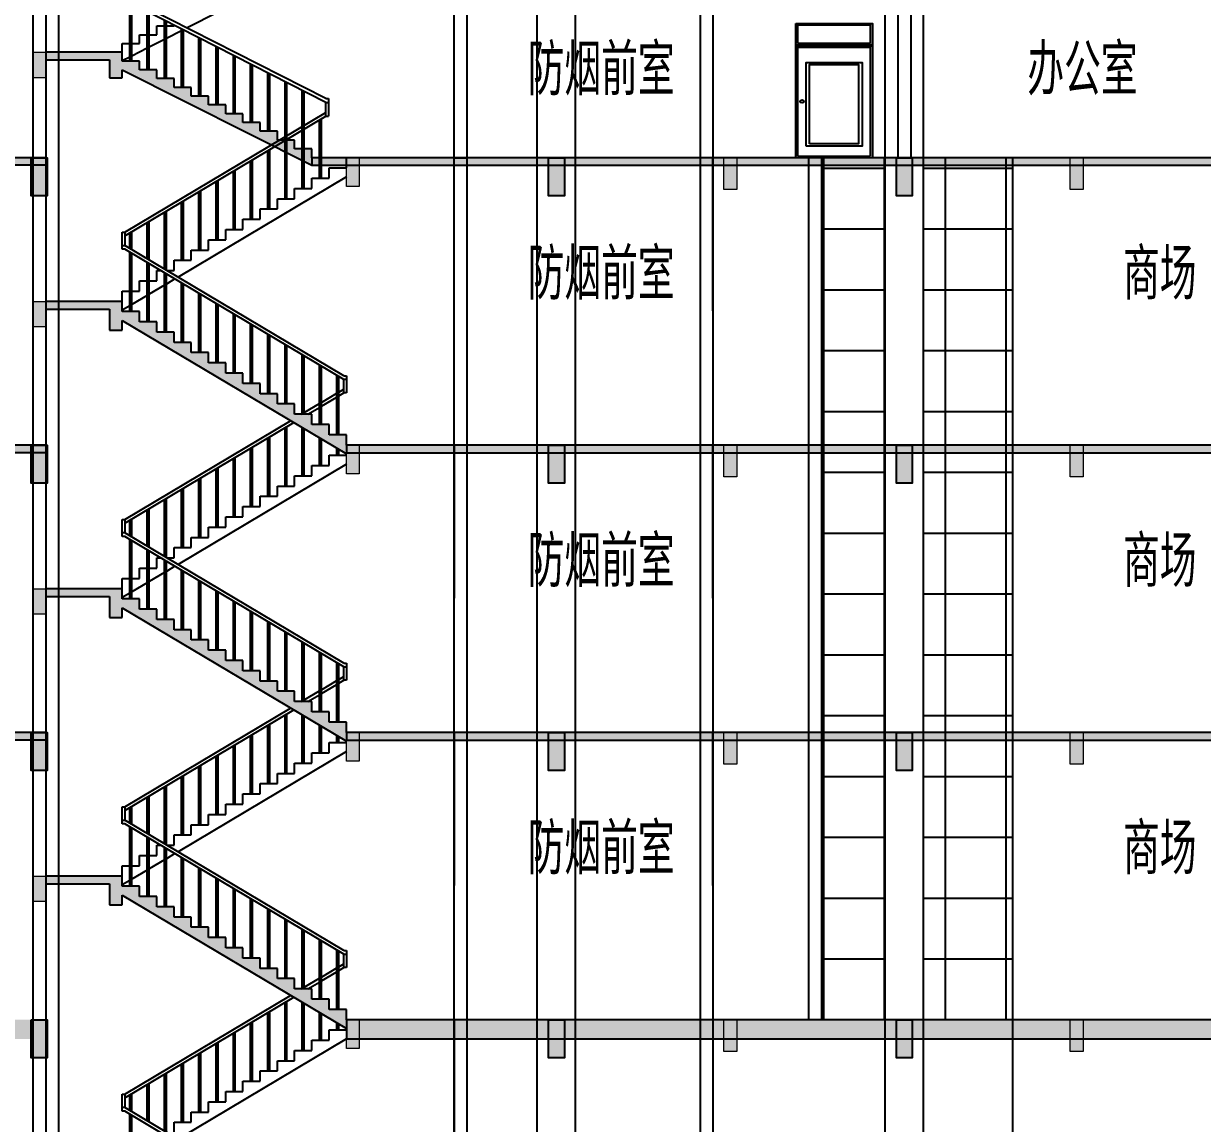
# Model space of a CAD drawing. Extents: x -1 to 1050000, y -900000 to 0.
# Drawn here: x 547373 to 565838, y -147025 to -129801 of the extents above; entities that cross this region are included whole.
import ezdxf

# ---------------------------------------------------------------- set-up
doc = ezdxf.new("R2010")
doc.units = 0
doc.header["$LTSCALE"] = 1000
doc.header["$MEASUREMENT"] = 0
for name, color, linetype in [('BEAM', 4, 'Continuous'), ('COLUMN', 9, 'Continuous'), ('E_CURTWALL', 71, 'Continuous'), ('E_LINE', 7, 'Continuous'), ('E_WINDOW', 4, 'Continuous'), ('FLOOR-100', 173, 'Continuous'), ('PUB_HATCH', 8, 'Continuous'), ('S_E_STAIR', 4, 'Continuous'), ('S_STAIR', 9, 'Continuous'), ('S_WALL', 9, 'Continuous'), ('Text', 7, 'Continuous')]:
    doc.layers.add(name, color=color, linetype=linetype)
doc.layers.add('S_Beam', color=4, linetype='Continuous', lineweight=9)
doc.layers.add('TL-floor', color=35, linetype='Continuous', lineweight=18)
doc.styles.get("Standard").update_dxf_attribs({"font": 'gbenor.shx', "bigfont": 'gbcbig.shx'})

# ---------------------------------------------------------------- blocks, each defined once
blk = doc.blocks.new('$EWDLib$00000614')
at = {"ltscale": 100}
for p, q in [((25, 2375), (875, 2375)), ((25, 2050), (25, 2375)), ((875, 2375), (875, 2050)), ((0, 2025), (900, 2025)), ((0, 2000), (900, 2000)), ((25, 2050), (875, 2050)), ((25, 25), (25, 1975)), ((25, 1975), (875, 1975)), ((875, 1975), (875, 25)), ((25, 25), (875, 25))]:
    blk.add_line(p, q, dxfattribs=at)
blk.add_lwpolyline([(0, 2400), (900, 2400), (900, 0), (0, 0)], close=True)
for points in [[(122, 205), (122, 1706), (778, 1706), (778, 205)], [(162, 245), (162, 1666), (738, 1666), (738, 245)]]:
    blk.add_lwpolyline(points, close=True, dxfattribs=at)
blk.add_circle((74, 1007), 25.7)

msp = doc.modelspace()

# ---------------------------------------------------------------- hatches: boundary and pattern name
at = {"layer": 'BEAM'}
h = msp.add_hatch(color=256, dxfattribs=at)
h.dxf.hatch_style = 1
h.paths.add_polyline_path([(547493.88, -131900.67), (547743.88, -131900.67), (547743.88, -132500.67), (547493.88, -132500.67)])
h = msp.add_hatch(color=256, dxfattribs=at)
h.dxf.hatch_style = 1
h.paths.add_polyline_path([(555593.88, -131900.67), (555843.88, -131900.67), (555843.88, -132500.67), (555593.88, -132500.67)])
h = msp.add_hatch(color=256, dxfattribs=at)
h.dxf.hatch_style = 1
h.paths.add_polyline_path([(561043.88, -131900.67), (561293.88, -131900.67), (561293.88, -132500.67), (561043.88, -132500.67)])
h = msp.add_hatch(color=256, dxfattribs=at)
h.dxf.hatch_style = 1
h.paths.add_polyline_path([(547493.88, -136400.67), (547743.88, -136400.67), (547743.88, -137000.67), (547493.88, -137000.67)])
h = msp.add_hatch(color=256, dxfattribs=at)
h.dxf.hatch_style = 1
h.paths.add_polyline_path([(555593.88, -136400.67), (555843.88, -136400.67), (555843.88, -137000.67), (555593.88, -137000.67)])
h = msp.add_hatch(color=256, dxfattribs=at)
h.dxf.hatch_style = 1
h.paths.add_polyline_path([(561043.88, -136400.67), (561293.88, -136400.67), (561293.88, -137000.67), (561043.88, -137000.67)])
h = msp.add_hatch(color=256, dxfattribs=at)
h.dxf.hatch_style = 1
h.paths.add_polyline_path([(547493.88, -140900.67), (547743.88, -140900.67), (547743.88, -141500.67), (547493.88, -141500.67)])
h = msp.add_hatch(color=256, dxfattribs=at)
h.dxf.hatch_style = 1
h.paths.add_polyline_path([(555593.88, -140900.67), (555843.88, -140900.67), (555843.88, -141500.67), (555593.88, -141500.67)])
h = msp.add_hatch(color=256, dxfattribs=at)
h.dxf.hatch_style = 1
h.paths.add_polyline_path([(561043.88, -140900.67), (561293.88, -140900.67), (561293.88, -141500.67), (561043.88, -141500.67)])
h = msp.add_hatch(color=256, dxfattribs=at)
h.dxf.hatch_style = 1
h.paths.add_polyline_path([(547493.88, -145400.67), (547743.88, -145400.67), (547743.88, -146000.67), (547493.88, -146000.67)])
h = msp.add_hatch(color=256, dxfattribs=at)
h.dxf.hatch_style = 1
h.paths.add_polyline_path([(555593.88, -145400.67), (555843.88, -145400.67), (555843.88, -146000.67), (555593.88, -146000.67)])
h = msp.add_hatch(color=256, dxfattribs=at)
h.dxf.hatch_style = 1
h.paths.add_polyline_path([(561043.88, -145400.67), (561293.88, -145400.67), (561293.88, -146000.67), (561043.88, -146000.67)])
at = {"layer": 'E_CURTWALL'}
h = msp.add_hatch(dxfattribs=at)
h.set_pattern_fill('NET', color=256, scale=300)
h.set_pattern_definition([(0, (526568.9, -145400.7), (0, 952.5), []), (90, (526568.9, -145400.7), (-952.5, 6e-14), [])])
h.paths.add_polyline_path([(562868.88, -131900.67), (561468.88, -131900.67), (561468.88, -145400.67), (562868.88, -145400.67)])
h.paths.add_polyline_path([(560868.88, -131900.67), (559868.88, -131900.67), (559868.88, -145400.67), (560868.88, -145400.67)])
at = {"layer": 'FLOOR-100'}
h = msp.add_hatch(color=256, dxfattribs=at)
h.dxf.hatch_style = 1
h.paths.add_polyline_path([(547718.88, -131900.67), (536768.88, -131900.67), (536768.88, -132020.67), (547718.88, -132020.67)])
h = msp.add_hatch(color=256, dxfattribs=at)
h.dxf.hatch_style = 1
h.paths.add_polyline_path([(566908.88, -132020.67), (566908.88, -131900.67), (551888.88, -131900.67), (551888.88, -132020.67)])
h = msp.add_hatch(color=256, dxfattribs=at)
h.dxf.hatch_style = 1
h.paths.add_polyline_path([(547718.88, -136400.67), (536768.88, -136400.67), (536768.88, -136520.67), (547718.88, -136520.67)])
h = msp.add_hatch(color=256, dxfattribs=at)
h.dxf.hatch_style = 1
h.paths.add_polyline_path([(578268.88, -136520.67), (578268.88, -136400.67), (552428.88, -136400.67), (552428.88, -136520.67)])
h = msp.add_hatch(color=256, dxfattribs=at)
h.dxf.hatch_style = 1
h.paths.add_polyline_path([(547718.88, -140900.67), (536768.88, -140900.67), (536768.88, -141020.67), (547718.88, -141020.67)])
h = msp.add_hatch(color=256, dxfattribs=at)
h.dxf.hatch_style = 1
h.paths.add_polyline_path([(578268.88, -141020.67), (578268.88, -140900.67), (552428.88, -140900.67), (552428.88, -141020.67)])
h = msp.add_hatch(color=256, dxfattribs=at)
h.dxf.hatch_style = 1
h.paths.add_polyline_path([(547718.88, -145400.67), (536768.88, -145400.67), (536768.88, -145700.67), (547718.88, -145700.67)])
h = msp.add_hatch(color=256, dxfattribs=at)
h.dxf.hatch_style = 1
h.paths.add_polyline_path([(552428.88, -145400.67), (552428.88, -145700.67), (578268.88, -145700.67), (578268.88, -145400.67)])
at = {"layer": 'PUB_HATCH'}
for points in [[(548918.88, -130250.67), (547718.88, -130250.67), (547718.88, -130370.67), (548718.88, -130370.67), (548718.88, -130650.67), (548918.88, -130650.67)], [(551888.88, -131900.67), (551888.88, -131763.17), (551618.88, -131763.17), (551618.88, -131625.67), (551348.88, -131625.67), (551348.88, -131488.17), (551078.88, -131488.17), (551078.88, -131350.67), (550808.88, -131350.67), (550808.88, -131213.17), (550538.88, -131213.17), (550538.88, -131075.67), (550268.88, -131075.67), (550268.88, -130938.17), (549998.88, -130938.17), (549998.88, -130800.67), (549728.88, -130800.67), (549728.88, -130663.17), (549458.88, -130663.17), (549458.88, -130525.67), (549188.88, -130525.67), (549188.88, -130388.17), (548918.88, -130388.17), (548918.88, -130370.67), (548918.88, -130522.84), (551888.88, -132020.67)], [(548918.88, -134150.73), (547718.88, -134150.73), (547718.88, -134270.73), (548718.88, -134270.73), (548718.88, -134600.73), (548918.88, -134600.73)], [(552428.88, -136400.73), (552428.88, -136240.02), (552158.88, -136240.02), (552158.88, -136079.3), (551888.88, -136079.3), (551888.88, -135918.59), (551618.88, -135918.59), (551618.88, -135757.88), (551348.88, -135757.88), (551348.88, -135597.16), (551078.88, -135597.16), (551078.88, -135436.45), (550808.88, -135436.45), (550808.88, -135275.73), (550538.88, -135275.73), (550538.88, -135115.02), (550268.88, -135115.02), (550268.88, -134954.3), (549998.88, -134954.3), (549998.88, -134793.59), (549728.88, -134793.59), (549728.88, -134632.88), (549458.88, -134632.88), (549458.88, -134472.16), (549188.88, -134472.16), (549188.88, -134311.45), (548918.88, -134311.45), (548918.88, -134270.73), (548918.88, -134451.1), (552428.88, -136540.38)], [(548918.88, -138650.73), (547718.88, -138650.73), (547718.88, -138770.73), (548718.88, -138770.73), (548718.88, -139100.73), (548918.88, -139100.73)], [(552428.88, -140900.73), (552428.88, -140740.02), (552158.88, -140740.02), (552158.88, -140579.3), (551888.88, -140579.3), (551888.88, -140418.59), (551618.88, -140418.59), (551618.88, -140257.88), (551348.88, -140257.88), (551348.88, -140097.16), (551078.88, -140097.16), (551078.88, -139936.45), (550808.88, -139936.45), (550808.88, -139775.73), (550538.88, -139775.73), (550538.88, -139615.02), (550268.88, -139615.02), (550268.88, -139454.3), (549998.88, -139454.3), (549998.88, -139293.59), (549728.88, -139293.59), (549728.88, -139132.88), (549458.88, -139132.88), (549458.88, -138972.16), (549188.88, -138972.16), (549188.88, -138811.45), (548918.88, -138811.45), (548918.88, -138770.73), (548918.88, -138951.1), (552428.88, -141040.38)], [(548918.88, -143150.73), (547718.88, -143150.73), (547718.88, -143270.73), (548718.88, -143270.73), (548718.88, -143600.73), (548918.88, -143600.73)], [(552428.88, -145400.73), (552428.88, -145240.02), (552158.88, -145240.02), (552158.88, -145079.3), (551888.88, -145079.3), (551888.88, -144918.59), (551618.88, -144918.59), (551618.88, -144757.88), (551348.88, -144757.88), (551348.88, -144597.16), (551078.88, -144597.16), (551078.88, -144436.45), (550808.88, -144436.45), (550808.88, -144275.73), (550538.88, -144275.73), (550538.88, -144115.02), (550268.88, -144115.02), (550268.88, -143954.3), (549998.88, -143954.3), (549998.88, -143793.59), (549728.88, -143793.59), (549728.88, -143632.88), (549458.88, -143632.88), (549458.88, -143472.16), (549188.88, -143472.16), (549188.88, -143311.45), (548918.88, -143311.45), (548918.88, -143270.73), (548918.88, -143451.1), (552428.88, -145540.38)]]:
    msp.add_hatch(color=256, dxfattribs=at).paths.add_polyline_path(points)
at = {"layer": 'S_Beam'}
h = msp.add_hatch(color=256, dxfattribs=at)
h.dxf.hatch_style = 1
h.paths.add_polyline_path([(558343.88, -131900.67), (558543.88, -131900.67), (558543.88, -132400.67), (558343.88, -132400.67)])
h = msp.add_hatch(color=256, dxfattribs=at)
h.dxf.hatch_style = 1
h.paths.add_polyline_path([(563768.88, -131900.67), (563968.88, -131900.67), (563968.88, -132400.67), (563768.88, -132400.67)])
h = msp.add_hatch(color=256, dxfattribs=at)
h.dxf.hatch_style = 1
h.paths.add_polyline_path([(558343.88, -136400.67), (558543.88, -136400.67), (558543.88, -136900.67), (558343.88, -136900.67)])
h = msp.add_hatch(color=256, dxfattribs=at)
h.dxf.hatch_style = 1
h.paths.add_polyline_path([(563768.88, -136400.67), (563968.88, -136400.67), (563968.88, -136900.67), (563768.88, -136900.67)])
h = msp.add_hatch(color=256, dxfattribs=at)
h.dxf.hatch_style = 1
h.paths.add_polyline_path([(558343.88, -140900.67), (558543.88, -140900.67), (558543.88, -141400.67), (558343.88, -141400.67)])
h = msp.add_hatch(color=256, dxfattribs=at)
h.dxf.hatch_style = 1
h.paths.add_polyline_path([(563768.88, -140900.67), (563968.88, -140900.67), (563968.88, -141400.67), (563768.88, -141400.67)])
h = msp.add_hatch(color=256, dxfattribs=at)
h.dxf.hatch_style = 1
h.paths.add_polyline_path([(558343.88, -145400.67), (558543.88, -145400.67), (558543.88, -145900.67), (558343.88, -145900.67)])
h = msp.add_hatch(color=256, dxfattribs=at)
h.dxf.hatch_style = 1
h.paths.add_polyline_path([(563768.88, -145400.67), (563968.88, -145400.67), (563968.88, -145900.67), (563768.88, -145900.67)])
at = {"layer": 'TL-floor'}
h = msp.add_hatch(color=256, dxfattribs=at)
h.dxf.hatch_style = 1
h.paths.add_polyline_path([(547718.88, -130250.73), (547518.88, -130250.73), (547518.88, -130650.73), (547718.88, -130650.73)])
h = msp.add_hatch(color=256, dxfattribs=at)
h.dxf.hatch_style = 1
h.paths.add_polyline_path([(552628.88, -131900.73), (552428.88, -131900.73), (552428.88, -132350.73), (552628.88, -132350.73)])
h = msp.add_hatch(color=256, dxfattribs=at)
h.dxf.hatch_style = 1
h.paths.add_polyline_path([(547518.88, -134550.73), (547718.88, -134550.73), (547718.88, -134150.73), (547518.88, -134150.73)])
h = msp.add_hatch(color=256, dxfattribs=at)
h.dxf.hatch_style = 1
h.paths.add_polyline_path([(552628.88, -136400.73), (552428.88, -136400.73), (552428.88, -136850.73), (552628.88, -136850.73)])
h = msp.add_hatch(color=256, dxfattribs=at)
h.dxf.hatch_style = 1
h.paths.add_polyline_path([(547518.88, -139050.73), (547718.88, -139050.73), (547718.88, -138650.73), (547518.88, -138650.73)])
h = msp.add_hatch(color=256, dxfattribs=at)
h.dxf.hatch_style = 1
h.paths.add_polyline_path([(552628.88, -140900.73), (552428.88, -140900.73), (552428.88, -141350.73), (552628.88, -141350.73)])
h = msp.add_hatch(color=256, dxfattribs=at)
h.dxf.hatch_style = 1
h.paths.add_polyline_path([(547518.88, -143550.73), (547718.88, -143550.73), (547718.88, -143150.73), (547518.88, -143150.73)])
h = msp.add_hatch(color=256, dxfattribs=at)
h.dxf.hatch_style = 1
h.paths.add_polyline_path([(552628.88, -145400.73), (552428.88, -145400.73), (552428.88, -145850.73), (552628.88, -145850.73)])

# ---------------------------------------------------------------- linework, layer by layer
at = {"layer": 'BEAM'}
for points in [[(547493.88, -131900.67), (547743.88, -131900.67), (547743.88, -132500.67), (547493.88, -132500.67)], [(555593.88, -131900.67), (555843.88, -131900.67), (555843.88, -132500.67), (555593.88, -132500.67)], [(561043.88, -131900.67), (561293.88, -131900.67), (561293.88, -132500.67), (561043.88, -132500.67)], [(547493.88, -136400.67), (547743.88, -136400.67), (547743.88, -137000.67), (547493.88, -137000.67)], [(555593.88, -136400.67), (555843.88, -136400.67), (555843.88, -137000.67), (555593.88, -137000.67)], [(561043.88, -136400.67), (561293.88, -136400.67), (561293.88, -137000.67), (561043.88, -137000.67)], [(547493.88, -140900.67), (547743.88, -140900.67), (547743.88, -141500.67), (547493.88, -141500.67)], [(555593.88, -140900.67), (555843.88, -140900.67), (555843.88, -141500.67), (555593.88, -141500.67)], [(561043.88, -140900.67), (561293.88, -140900.67), (561293.88, -141500.67), (561043.88, -141500.67)], [(547493.88, -145400.67), (547743.88, -145400.67), (547743.88, -146000.67), (547493.88, -146000.67)], [(555593.88, -145400.67), (555843.88, -145400.67), (555843.88, -146000.67), (555593.88, -146000.67)], [(561043.88, -145400.67), (561293.88, -145400.67), (561293.88, -146000.67), (561043.88, -146000.67)]]:
    msp.add_lwpolyline(points, close=True, dxfattribs=at)
at = {"layer": 'COLUMN'}
for p, q in [((547918.88, -75920.67), (547918.88, -149900.67)), ((555418.88, -149900.67), (555418.88, -79100.67)), ((556018.88, -149900.67), (556018.88, -79100.67)), ((560868.88, -149900.67), (560868.88, -82400.67)), ((561468.88, -149900.67), (561468.88, -82400.67))]:
    msp.add_line(p, q, dxfattribs=at)
at = {"layer": 'E_LINE'}
for p, q in [((554318.88, -149900.67), (554318.88, -131900.67)), ((557968.88, -131900.67), (557968.88, -134300.67)), ((558168.88, -134300.67), (558168.88, -131900.67)), ((559668.88, -131900.67), (559668.88, -145400.67)), ((559868.88, -131900.67), (559868.88, -145400.67)), ((554118.88, -136400.67), (554118.88, -138800.67)), ((557968.88, -136400.67), (557968.88, -138800.67)), ((558168.88, -138800.67), (558168.88, -136400.67)), ((554118.88, -140900.67), (554118.88, -143300.67)), ((557968.88, -140900.67), (557968.88, -143300.67)), ((558168.88, -143300.67), (558168.88, -140900.67)), ((554118.88, -145400.67), (554118.88, -147800.67)), ((557968.88, -145400.67), (557968.88, -147800.67)), ((558168.88, -145400.67), (558168.88, -147800.67))]:
    msp.add_line(p, q, dxfattribs=at)
at = {"layer": 'FLOOR-100'}
for p, q in [((552109.02, -131035.28), (552149.02, -131035.28)), ((547718.88, -131900.67), (536768.88, -131900.67)), ((547718.88, -132020.67), (536768.88, -132020.67)), ((547718.88, -131900.67), (547718.88, -132020.67)), ((547718.88, -136400.67), (536768.88, -136400.67)), ((547718.88, -136520.67), (536768.88, -136520.67)), ((547718.88, -140900.67), (536768.88, -140900.67)), ((547718.88, -141020.67), (536768.88, -141020.67))]:
    msp.add_line(p, q, dxfattribs=at)
for points in [[(566908.88, -131900.67), (551888.88, -131900.67), (551888.88, -132020.67), (566908.88, -132020.67)], [(578268.88, -136400.67), (552428.88, -136400.67), (552428.88, -136520.67), (578268.88, -136520.67)], [(578268.88, -140900.67), (552428.88, -140900.67), (552428.88, -141020.67), (578268.88, -141020.67)], [(578268.88, -145400.67), (552428.88, -145400.67), (552428.88, -145700.67), (578268.88, -145700.67)]]:
    msp.add_lwpolyline(points, close=True, dxfattribs=at)
at = {"layer": 'S_Beam'}
for points in [[(558343.88, -131900.67), (558543.88, -131900.67), (558543.88, -132400.67), (558343.88, -132400.67)], [(563768.88, -131900.67), (563968.88, -131900.67), (563968.88, -132400.67), (563768.88, -132400.67)], [(558343.88, -136400.67), (558543.88, -136400.67), (558543.88, -136900.67), (558343.88, -136900.67)], [(563768.88, -136400.67), (563968.88, -136400.67), (563968.88, -136900.67), (563768.88, -136900.67)], [(558343.88, -140900.67), (558543.88, -140900.67), (558543.88, -141400.67), (558343.88, -141400.67)], [(563768.88, -140900.67), (563968.88, -140900.67), (563968.88, -141400.67), (563768.88, -141400.67)], [(558343.88, -145400.67), (558543.88, -145400.67), (558543.88, -145900.67), (558343.88, -145900.67)], [(563768.88, -145400.67), (563968.88, -145400.67), (563968.88, -145900.67), (563768.88, -145900.67)]]:
    msp.add_lwpolyline(points, close=True, dxfattribs=at)
at = {"layer": 'S_E_STAIR'}
for p, q in [((551888.88, -128872.84), (549934.73, -129868.01)), ((552109.02, -130975.28), (548958.88, -129371.04)), ((552109.02, -131035.28), (548958.88, -129431.04)), ((549038.88, -130388.17), (549038.88, -129471.78)), ((549068.88, -130388.17), (549068.88, -129487.06)), ((549308.88, -130525.67), (549308.88, -129609.28)), ((549338.88, -130525.67), (549338.88, -129624.56)), ((549578.88, -130663.17), (549578.88, -129746.78)), ((549608.88, -130663.17), (549608.88, -129762.06)), ((549188.88, -130113.17), (549188.88, -129975.67)), ((549188.88, -129975.67), (549308.88, -129975.67)), ((549338.88, -129975.67), (549458.88, -129975.67)), ((549458.88, -129975.67), (549458.88, -129838.17)), ((549458.88, -129838.17), (549578.88, -129838.17)), ((549608.88, -129838.17), (549728.88, -129838.17)), ((549848.88, -129911.73), (549608.88, -130033.95)), ((549728.88, -129838.17), (549728.88, -129823.17)), ((549848.88, -130800.67), (549848.88, -129884.28)), ((549878.88, -130800.67), (549878.88, -129899.56)), ((548918.88, -130250.67), (548918.88, -130113.17)), ((548918.88, -130113.17), (549038.88, -130113.17)), ((549068.88, -130113.17), (549188.88, -130113.17)), ((549578.88, -130049.23), (549338.88, -130171.45)), ((550118.88, -130938.17), (550118.88, -130021.78)), ((550148.88, -130938.17), (550148.88, -130037.06)), ((550388.88, -131075.67), (550388.88, -130159.28)), ((550418.88, -131075.67), (550418.88, -130174.56)), ((549038.88, -130324.23), (548918.88, -130385.34)), ((549308.88, -130186.73), (549068.88, -130308.95)), ((550658.88, -131213.17), (550658.88, -130296.78)), ((550688.88, -131213.17), (550688.88, -130312.06)), ((550928.88, -131350.67), (550928.88, -130434.28)), ((550958.88, -131350.67), (550958.88, -130449.56)), ((551198.88, -131488.17), (551198.88, -130571.78)), ((551228.88, -131488.17), (551228.88, -130587.06)), ((551468.88, -131625.67), (551468.88, -130709.28)), ((551498.88, -132543.59), (551498.88, -130724.56)), ((551738.88, -132382.88), (551738.88, -130846.78)), ((551768.88, -132382.88), (551768.88, -130862.06)), ((552109.02, -130975.28), (552149.02, -130975.28)), ((552109.02, -131251.12), (552109.02, -131035.28)), ((552109.02, -131035.28), (552149.02, -131035.28)), ((552149.02, -130975.28), (552149.02, -131251.12)), ((548958.88, -133066.21), (552109.02, -131191.12)), ((548958.88, -133126.21), (552109.02, -131251.12)), ((552109.02, -131251.12), (552149.02, -131251.12)), ((552008.88, -132222.16), (552008.88, -131310.73)), ((552038.88, -132222.16), (552038.88, -131292.88)), ((551468.88, -132543.59), (551468.88, -131632.16)), ((551198.88, -132704.3), (551198.88, -131792.88)), ((551228.88, -132704.3), (551228.88, -131775.02)), ((550928.88, -132865.02), (550928.88, -131953.59)), ((550958.88, -132865.02), (550958.88, -131935.73)), ((552428.88, -132061.45), (552428.88, -131900.73)), ((552428.88, -132201.1), (549792.18, -133770.56)), ((550658.88, -133025.73), (550658.88, -132114.3)), ((550688.88, -133025.73), (550688.88, -132096.45)), ((552158.88, -132222.16), (552158.88, -132061.45)), ((552158.88, -132061.45), (552428.88, -132061.45)), ((550388.88, -133186.45), (550388.88, -132275.02)), ((550418.88, -133186.45), (550418.88, -132257.16)), ((551618.88, -132543.59), (551618.88, -132382.88)), ((551618.88, -132382.88), (551888.88, -132382.88)), ((551888.88, -132382.88), (551888.88, -132222.16)), ((551888.88, -132222.16), (552158.88, -132222.16)), ((549878.88, -133507.88), (549878.88, -132578.59)), ((550118.88, -133347.16), (550118.88, -132435.73)), ((550148.88, -133347.16), (550148.88, -132417.88)), ((551348.88, -132704.3), (551348.88, -132543.59)), ((551348.88, -132543.59), (551618.88, -132543.59)), ((549578.88, -133643.59), (549578.88, -132757.16)), ((549608.88, -133661.45), (549608.88, -132739.3)), ((549848.88, -133507.88), (549848.88, -132596.45)), ((551078.88, -132865.02), (551078.88, -132704.3)), ((551078.88, -132704.3), (551348.88, -132704.3)), ((549308.88, -133482.88), (549308.88, -132917.88)), ((549338.88, -133500.73), (549338.88, -132900.02)), ((550808.88, -133025.73), (550808.88, -132865.02)), ((550808.88, -132865.02), (551078.88, -132865.02)), ((548918.88, -133334.54), (548918.88, -133066.21)), ((548918.88, -133066.21), (548958.88, -133066.21)), ((548958.88, -133066.21), (548958.88, -133274.54)), ((549038.88, -133322.16), (549038.88, -133078.59)), ((549068.88, -133340.02), (549068.88, -133060.73)), ((550538.88, -133186.45), (550538.88, -133025.73)), ((550538.88, -133025.73), (550808.88, -133025.73)), ((548918.88, -133274.54), (548958.88, -133274.54)), ((552388.88, -135316.21), (548958.88, -133274.54)), ((550268.88, -133347.16), (550268.88, -133186.45)), ((550268.88, -133186.45), (550538.88, -133186.45)), ((548958.88, -133334.54), (548918.88, -133334.54)), ((552388.88, -135376.21), (548958.88, -133334.54)), ((549038.88, -134311.45), (549038.88, -133382.16)), ((549068.88, -134311.45), (549068.88, -133400.02)), ((549998.88, -133507.88), (549998.88, -133347.16)), ((549998.88, -133347.16), (550268.88, -133347.16)), ((549308.88, -134472.16), (549308.88, -133542.88)), ((549338.88, -134472.16), (549338.88, -133560.73)), ((549458.88, -133829.3), (549458.88, -133668.59)), ((549458.88, -133668.59), (549520.08, -133668.59)), ((549620.88, -133668.59), (549728.88, -133668.59)), ((549728.88, -133668.59), (549728.88, -133507.88)), ((549728.88, -133507.88), (549998.88, -133507.88)), ((549188.88, -133990.02), (549188.88, -133829.3)), ((549188.88, -133829.3), (549308.88, -133829.3)), ((549338.88, -133829.3), (549458.88, -133829.3)), ((549578.88, -134632.88), (549578.88, -133703.59)), ((549608.88, -134632.88), (549608.88, -133721.45)), ((549741.78, -133800.56), (549608.88, -133879.67)), ((549848.88, -134793.59), (549848.88, -133864.3)), ((548918.88, -134150.73), (548918.88, -133990.02)), ((548918.88, -133990.02), (549038.88, -133990.02)), ((549068.88, -133990.02), (549188.88, -133990.02)), ((549578.88, -133897.53), (549338.88, -134040.38)), ((549878.88, -134793.59), (549878.88, -133882.16)), ((550118.88, -134954.3), (550118.88, -134025.02)), ((550148.88, -134954.3), (550148.88, -134042.88)), ((549038.88, -134218.95), (548918.88, -134290.38)), ((549308.88, -134058.24), (549068.88, -134201.1)), ((550388.88, -135115.02), (550388.88, -134185.73)), ((550418.88, -135115.02), (550418.88, -134203.59)), ((550658.88, -135275.73), (550658.88, -134346.45)), ((550688.88, -135275.73), (550688.88, -134364.3)), ((550928.88, -135436.45), (550928.88, -134507.16)), ((550958.88, -135436.45), (550958.88, -134525.02)), ((551198.88, -135597.16), (551198.88, -134667.88)), ((551228.88, -135597.16), (551228.88, -134685.73)), ((551468.88, -135757.88), (551468.88, -134828.59)), ((551498.88, -135757.88), (551498.88, -134846.45)), ((551738.88, -135918.59), (551738.88, -134989.3)), ((551768.88, -135918.59), (551768.88, -135007.16)), ((552008.88, -136079.3), (552008.88, -135150.02)), ((552038.88, -136079.3), (552038.88, -135167.88)), ((552278.88, -136240.02), (552278.88, -135310.73)), ((552308.88, -136240.02), (552308.88, -135328.59)), ((552388.88, -135316.21), (552428.88, -135316.21)), ((552428.88, -135316.21), (552428.88, -135584.54)), ((552308.88, -135572.16), (552388.88, -135524.54)), ((552428.88, -135376.21), (552388.88, -135376.21)), ((552388.88, -135584.54), (552388.88, -135376.21)), ((552038.88, -135732.88), (552278.88, -135590.02)), ((552038.88, -135792.88), (552278.88, -135650.02)), ((552308.88, -135632.16), (552388.88, -135584.54)), ((552428.88, -135584.54), (552388.88, -135584.54)), ((551768.88, -135893.59), (552008.88, -135750.73)), ((551827.68, -135918.59), (552008.88, -135810.73)), ((548958.88, -137566.21), (551555.57, -136020.56)), ((548958.88, -137626.21), (551605.97, -136050.56)), ((551726.88, -135918.59), (551738.88, -135911.45)), ((551468.88, -137043.59), (551468.88, -136132.16)), ((551498.88, -137043.59), (551498.88, -136114.3)), ((551738.88, -136882.88), (551738.88, -136129.67)), ((551768.88, -136882.88), (551768.88, -136147.53)), ((550928.88, -137365.02), (550928.88, -136453.59)), ((550958.88, -137365.02), (550958.88, -136435.73)), ((551198.88, -137204.3), (551198.88, -136292.88)), ((551228.88, -137204.3), (551228.88, -136275.02)), ((552008.88, -136722.16), (552008.88, -136290.38)), ((552038.88, -136722.16), (552038.88, -136308.24)), ((552278.88, -136561.45), (552278.88, -136451.1)), ((550658.88, -137525.73), (550658.88, -136614.3)), ((550688.88, -137525.73), (550688.88, -136596.45)), ((552158.88, -136722.16), (552158.88, -136561.45)), ((552158.88, -136561.45), (552428.88, -136561.45)), ((552308.88, -136561.45), (552308.88, -136468.95)), ((552428.88, -136701.1), (549792.18, -138270.56)), ((550388.88, -137686.45), (550388.88, -136775.02)), ((550418.88, -137686.45), (550418.88, -136757.16)), ((551888.88, -136882.88), (551888.88, -136722.16)), ((551888.88, -136722.16), (552158.88, -136722.16)), ((550118.88, -137847.16), (550118.88, -136935.73)), ((550148.88, -137847.16), (550148.88, -136917.88)), ((551618.88, -137043.59), (551618.88, -136882.88)), ((551618.88, -136882.88), (551888.88, -136882.88)), ((549848.88, -138007.88), (549848.88, -137096.45)), ((549878.88, -138007.88), (549878.88, -137078.59)), ((551348.88, -137204.3), (551348.88, -137043.59)), ((551348.88, -137043.59), (551618.88, -137043.59)), ((549578.88, -138143.59), (549578.88, -137257.16)), ((549608.88, -138161.45), (549608.88, -137239.3)), ((550808.88, -137525.73), (550808.88, -137365.02)), ((550808.88, -137365.02), (551078.88, -137365.02)), ((551078.88, -137365.02), (551078.88, -137204.3)), ((551078.88, -137204.3), (551348.88, -137204.3)), ((548918.88, -137834.54), (548918.88, -137566.21)), ((548918.88, -137566.21), (548958.88, -137566.21)), ((548958.88, -137566.21), (548958.88, -137774.54)), ((549068.88, -137840.02), (549068.88, -137560.73)), ((549308.88, -137982.88), (549308.88, -137417.88)), ((549338.88, -138000.73), (549338.88, -137400.02)), ((550538.88, -137686.45), (550538.88, -137525.73)), ((550538.88, -137525.73), (550808.88, -137525.73)), ((549038.88, -137822.16), (549038.88, -137578.59)), ((550268.88, -137847.16), (550268.88, -137686.45)), ((550268.88, -137686.45), (550538.88, -137686.45)), ((548958.88, -137774.54), (548918.88, -137774.54)), ((548958.88, -137834.54), (548918.88, -137834.54)), ((552388.88, -139816.21), (548958.88, -137774.54)), ((552388.88, -139876.21), (548958.88, -137834.54)), ((549038.88, -138811.45), (549038.88, -137882.16)), ((549068.88, -138811.45), (549068.88, -137900.02)), ((549998.88, -138007.88), (549998.88, -137847.16)), ((549998.88, -137847.16), (550268.88, -137847.16)), ((549308.88, -138972.16), (549308.88, -138042.88)), ((549338.88, -138972.16), (549338.88, -138060.73)), ((549728.88, -138168.59), (549728.88, -138007.88)), ((549728.88, -138007.88), (549998.88, -138007.88)), ((549458.88, -138329.3), (549458.88, -138168.59)), ((549458.88, -138168.59), (549520.08, -138168.59)), ((549578.88, -139132.88), (549578.88, -138203.59)), ((549608.88, -139132.88), (549608.88, -138221.45)), ((549741.78, -138300.56), (549608.88, -138379.67)), ((549620.88, -138168.59), (549728.88, -138168.59)), ((549188.88, -138490.02), (549188.88, -138329.3)), ((549188.88, -138329.3), (549308.88, -138329.3)), ((549338.88, -138329.3), (549458.88, -138329.3)), ((549578.88, -138397.53), (549338.88, -138540.38)), ((549848.88, -139293.59), (549848.88, -138364.3)), ((549878.88, -139293.59), (549878.88, -138382.16)), ((548918.88, -138650.73), (548918.88, -138490.02)), ((548918.88, -138490.02), (549038.88, -138490.02)), ((549068.88, -138490.02), (549188.88, -138490.02)), ((549308.88, -138558.24), (549068.88, -138701.1)), ((550118.88, -139454.3), (550118.88, -138525.02)), ((550148.88, -139454.3), (550148.88, -138542.88)), ((549038.88, -138718.95), (548918.88, -138790.38)), ((550388.88, -139615.02), (550388.88, -138685.73)), ((550418.88, -139615.02), (550418.88, -138703.59)), ((550658.88, -139775.73), (550658.88, -138846.45)), ((550688.88, -139775.73), (550688.88, -138864.3)), ((550928.88, -139936.45), (550928.88, -139007.16)), ((550958.88, -139936.45), (550958.88, -139025.02)), ((551198.88, -140097.16), (551198.88, -139167.88)), ((551228.88, -140097.16), (551228.88, -139185.73)), ((551468.88, -140257.88), (551468.88, -139328.59)), ((551498.88, -140257.88), (551498.88, -139346.45)), ((551738.88, -140418.59), (551738.88, -139489.3)), ((551768.88, -140418.59), (551768.88, -139507.16)), ((552008.88, -140579.3), (552008.88, -139650.02)), ((552038.88, -140579.3), (552038.88, -139667.88)), ((552278.88, -140740.02), (552278.88, -139810.73)), ((552308.88, -140740.02), (552308.88, -139828.59)), ((552388.88, -139816.21), (552428.88, -139816.21)), ((552388.88, -139876.21), (552428.88, -139876.21)), ((552388.88, -140084.54), (552388.88, -139876.21)), ((552428.88, -139816.21), (552428.88, -140084.54)), ((552038.88, -140232.88), (552278.88, -140090.02)), ((552038.88, -140292.88), (552278.88, -140150.02)), ((552308.88, -140072.16), (552388.88, -140024.54)), ((552308.88, -140132.16), (552388.88, -140084.54)), ((552428.88, -140084.54), (552388.88, -140084.54)), ((551768.88, -140393.59), (552008.88, -140250.73)), ((551827.68, -140418.59), (552008.88, -140310.73)), ((548958.88, -142066.21), (551555.57, -140520.56)), ((551726.88, -140418.59), (551738.88, -140411.45)), ((548958.88, -142126.21), (551605.97, -140550.56)), ((551468.88, -141543.59), (551468.88, -140632.16)), ((551498.88, -141543.59), (551498.88, -140614.3)), ((551738.88, -141382.88), (551738.88, -140629.67)), ((551768.88, -141382.88), (551768.88, -140647.53)), ((551198.88, -141704.3), (551198.88, -140792.88)), ((551228.88, -141704.3), (551228.88, -140775.02)), ((552008.88, -141222.16), (552008.88, -140790.38)), ((552038.88, -141222.16), (552038.88, -140808.24)), ((550928.88, -141865.02), (550928.88, -140953.59)), ((550958.88, -141865.02), (550958.88, -140935.73)), ((552158.88, -141222.16), (552158.88, -141061.45)), ((552158.88, -141061.45), (552428.88, -141061.45)), ((552278.88, -141061.45), (552278.88, -140951.1)), ((552308.88, -141061.45), (552308.88, -140968.95)), ((552428.88, -141201.1), (549792.18, -142770.56)), ((550418.88, -142186.45), (550418.88, -141257.16)), ((550658.88, -142025.73), (550658.88, -141114.3)), ((550688.88, -142025.73), (550688.88, -141096.45)), ((551888.88, -141382.88), (551888.88, -141222.16)), ((551888.88, -141222.16), (552158.88, -141222.16)), ((550118.88, -142347.16), (550118.88, -141435.73)), ((550148.88, -142347.16), (550148.88, -141417.88)), ((550388.88, -142186.45), (550388.88, -141275.02)), ((551618.88, -141543.59), (551618.88, -141382.88)), ((551618.88, -141382.88), (551888.88, -141382.88)), ((549848.88, -142507.88), (549848.88, -141596.45)), ((549878.88, -142507.88), (549878.88, -141578.59)), ((551348.88, -141704.3), (551348.88, -141543.59)), ((551348.88, -141543.59), (551618.88, -141543.59)), ((549578.88, -142643.59), (549578.88, -141757.16)), ((549608.88, -142661.45), (549608.88, -141739.3)), ((551078.88, -141865.02), (551078.88, -141704.3)), ((551078.88, -141704.3), (551348.88, -141704.3)), ((549308.88, -142482.88), (549308.88, -141917.88)), ((549338.88, -142500.73), (549338.88, -141900.02)), ((550808.88, -142025.73), (550808.88, -141865.02)), ((550808.88, -141865.02), (551078.88, -141865.02)), ((548918.88, -142334.54), (548918.88, -142066.21)), ((548918.88, -142066.21), (548958.88, -142066.21)), ((548958.88, -142066.21), (548958.88, -142274.54)), ((549038.88, -142322.16), (549038.88, -142078.59)), ((549068.88, -142340.02), (549068.88, -142060.73)), ((550538.88, -142186.45), (550538.88, -142025.73)), ((550538.88, -142025.73), (550808.88, -142025.73)), ((548918.88, -142274.54), (548958.88, -142274.54)), ((548958.88, -142334.54), (548918.88, -142334.54)), ((552388.88, -144316.21), (548958.88, -142274.54)), ((552388.88, -144376.21), (548958.88, -142334.54)), ((549998.88, -142507.88), (549998.88, -142347.16)), ((549998.88, -142347.16), (550268.88, -142347.16)), ((550268.88, -142347.16), (550268.88, -142186.45)), ((550268.88, -142186.45), (550538.88, -142186.45)), ((549038.88, -143311.45), (549038.88, -142382.16)), ((549068.88, -143311.45), (549068.88, -142400.02)), ((549308.88, -143472.16), (549308.88, -142542.88)), ((549728.88, -142668.59), (549728.88, -142507.88)), ((549728.88, -142507.88), (549998.88, -142507.88)), ((549338.88, -143472.16), (549338.88, -142560.73)), ((549458.88, -142829.3), (549458.88, -142668.59)), ((549458.88, -142668.59), (549520.08, -142668.59)), ((549578.88, -143632.88), (549578.88, -142703.59)), ((549608.88, -143632.88), (549608.88, -142721.45)), ((549620.88, -142668.59), (549728.88, -142668.59)), ((549188.88, -142990.02), (549188.88, -142829.3)), ((549188.88, -142829.3), (549308.88, -142829.3)), ((549338.88, -142829.3), (549458.88, -142829.3)), ((549578.88, -142897.53), (549338.88, -143040.38)), ((549741.78, -142800.56), (549608.88, -142879.67)), ((549848.88, -143793.59), (549848.88, -142864.3)), ((549878.88, -143793.59), (549878.88, -142882.16)), ((548918.88, -143150.73), (548918.88, -142990.02)), ((548918.88, -142990.02), (549038.88, -142990.02)), ((549068.88, -142990.02), (549188.88, -142990.02)), ((549308.88, -143058.24), (549068.88, -143201.1)), ((550118.88, -143954.3), (550118.88, -143025.02)), ((550148.88, -143954.3), (550148.88, -143042.88)), ((549038.88, -143218.95), (548918.88, -143290.38)), ((550388.88, -144115.02), (550388.88, -143185.73)), ((550418.88, -144115.02), (550418.88, -143203.59)), ((550658.88, -144275.73), (550658.88, -143346.45)), ((550688.88, -144275.73), (550688.88, -143364.3)), ((550928.88, -144436.45), (550928.88, -143507.16)), ((550958.88, -144436.45), (550958.88, -143525.02)), ((551198.88, -144597.16), (551198.88, -143667.88)), ((551228.88, -144597.16), (551228.88, -143685.73)), ((551468.88, -144757.88), (551468.88, -143828.59)), ((551498.88, -144757.88), (551498.88, -143846.45)), ((551738.88, -144918.59), (551738.88, -143989.3)), ((551768.88, -144918.59), (551768.88, -144007.16)), ((552008.88, -145079.3), (552008.88, -144150.02)), ((552038.88, -145079.3), (552038.88, -144167.88)), ((552278.88, -145240.02), (552278.88, -144310.73)), ((552308.88, -145240.02), (552308.88, -144328.59)), ((552388.88, -144316.21), (552428.88, -144316.21)), ((552388.88, -144376.21), (552428.88, -144376.21)), ((552388.88, -144584.54), (552388.88, -144376.21)), ((552428.88, -144316.21), (552428.88, -144584.54)), ((552308.88, -144572.16), (552388.88, -144524.54)), ((551768.88, -144893.59), (552008.88, -144750.73)), ((552038.88, -144732.88), (552278.88, -144590.02)), ((552038.88, -144792.88), (552278.88, -144650.02)), ((552308.88, -144632.16), (552388.88, -144584.54)), ((552428.88, -144584.54), (552388.88, -144584.54)), ((551726.88, -144918.59), (551738.88, -144911.45)), ((551827.68, -144918.59), (552008.88, -144810.73)), ((548958.88, -146566.21), (551555.57, -145020.56)), ((548958.88, -146626.21), (551605.97, -145050.56)), ((551468.88, -146043.59), (551468.88, -145132.16)), ((551498.88, -146043.59), (551498.88, -145114.3)), ((551738.88, -145882.88), (551738.88, -145129.67)), ((551198.88, -146204.3), (551198.88, -145292.88)), ((551228.88, -146204.3), (551228.88, -145275.02)), ((551768.88, -145882.88), (551768.88, -145147.53)), ((552008.88, -145722.16), (552008.88, -145290.38)), ((552038.88, -145722.16), (552038.88, -145308.24)), ((550928.88, -146365.02), (550928.88, -145453.59)), ((550958.88, -146365.02), (550958.88, -145435.73)), ((552278.88, -145561.45), (552278.88, -145451.1)), ((552308.88, -145561.45), (552308.88, -145468.95)), ((550658.88, -146525.73), (550658.88, -145614.3)), ((550688.88, -146525.73), (550688.88, -145596.45)), ((552158.88, -145722.16), (552158.88, -145561.45)), ((552158.88, -145561.45), (552428.88, -145561.45)), ((552428.88, -145701.1), (549792.18, -147270.56)), ((550388.88, -146686.45), (550388.88, -145775.02)), ((550418.88, -146686.45), (550418.88, -145757.16)), ((551888.88, -145882.88), (551888.88, -145722.16)), ((551888.88, -145722.16), (552158.88, -145722.16)), ((550118.88, -146847.16), (550118.88, -145935.73)), ((550148.88, -146847.16), (550148.88, -145917.88)), ((551348.88, -146204.3), (551348.88, -146043.59)), ((551348.88, -146043.59), (551618.88, -146043.59)), ((551618.88, -146043.59), (551618.88, -145882.88)), ((551618.88, -145882.88), (551888.88, -145882.88)), ((549608.88, -147161.45), (549608.88, -146239.3)), ((549848.88, -147007.88), (549848.88, -146096.45)), ((549878.88, -147007.88), (549878.88, -146078.59)), ((551078.88, -146365.02), (551078.88, -146204.3)), ((551078.88, -146204.3), (551348.88, -146204.3)), ((549308.88, -146982.88), (549308.88, -146417.88)), ((549338.88, -147000.73), (549338.88, -146400.02)), ((549578.88, -147143.59), (549578.88, -146257.16)), ((550808.88, -146525.73), (550808.88, -146365.02)), ((550808.88, -146365.02), (551078.88, -146365.02)), ((548918.88, -146834.54), (548918.88, -146566.21)), ((548918.88, -146566.21), (548958.88, -146566.21)), ((548958.88, -146566.21), (548958.88, -146774.54)), ((549038.88, -146822.16), (549038.88, -146578.59)), ((549068.88, -146840.02), (549068.88, -146560.73)), ((550538.88, -146686.45), (550538.88, -146525.73)), ((550538.88, -146525.73), (550808.88, -146525.73)), ((548958.88, -146774.54), (548918.88, -146774.54)), ((552417.06, -148832.98), (548958.88, -146774.54)), ((550268.88, -146847.16), (550268.88, -146686.45)), ((550268.88, -146686.45), (550538.88, -146686.45)), ((548958.88, -146834.54), (548918.88, -146834.54)), ((552417.06, -148892.98), (548958.88, -146834.54)), ((549038.88, -147811.45), (549038.88, -146882.16)), ((549068.88, -147811.45), (549068.88, -146900.02)), ((549998.88, -147007.88), (549998.88, -146847.16)), ((549998.88, -146847.16), (550268.88, -146847.16)), ((549728.88, -147168.59), (549728.88, -147007.88)), ((549728.88, -147007.88), (549998.88, -147007.88))]:
    msp.add_line(p, q, dxfattribs=at)
at = {"layer": 'S_STAIR'}
for p, q in [((548918.88, -130250.67), (547718.88, -130250.67)), ((547718.88, -130250.67), (547718.88, -130370.67)), ((548918.88, -130388.17), (548918.88, -130250.67)), ((547718.88, -130370.67), (548718.88, -130370.67)), ((548718.88, -130370.67), (548718.88, -130650.67)), ((549188.88, -130388.17), (548918.88, -130388.17)), ((548918.88, -130522.84), (551888.88, -132020.67)), ((548918.88, -130650.67), (548918.88, -130522.84)), ((549188.88, -130525.67), (549188.88, -130388.17)), ((549458.88, -130525.67), (549188.88, -130525.67)), ((549458.88, -130663.17), (549458.88, -130525.67)), ((548718.88, -130650.67), (548918.88, -130650.67)), ((549728.88, -130663.17), (549458.88, -130663.17)), ((549728.88, -130800.67), (549728.88, -130663.17)), ((549998.88, -130800.67), (549728.88, -130800.67)), ((549998.88, -130938.17), (549998.88, -130800.67)), ((550268.88, -130938.17), (549998.88, -130938.17)), ((550268.88, -131075.67), (550268.88, -130938.17)), ((550538.88, -131075.67), (550268.88, -131075.67)), ((550538.88, -131213.17), (550538.88, -131075.67)), ((550808.88, -131213.17), (550538.88, -131213.17)), ((550808.88, -131350.67), (550808.88, -131213.17)), ((551078.88, -131350.67), (550808.88, -131350.67)), ((551078.88, -131488.17), (551078.88, -131350.67)), ((551348.88, -131488.17), (551078.88, -131488.17)), ((551348.88, -131625.67), (551348.88, -131488.17)), ((551618.88, -131625.67), (551348.88, -131625.67)), ((551618.88, -131763.17), (551618.88, -131625.67)), ((551888.88, -131763.17), (551618.88, -131763.17)), ((551888.88, -131900.67), (551888.88, -131763.17)), ((547718.88, -134150.67), (547718.88, -134270.73)), ((548918.88, -134150.73), (547718.88, -134150.73)), ((548918.88, -134311.45), (548918.88, -134150.73)), ((547718.88, -134270.73), (548718.88, -134270.73)), ((548718.88, -134270.73), (548718.88, -134600.73)), ((549188.88, -134311.45), (548918.88, -134311.45)), ((549188.88, -134472.16), (549188.88, -134311.45)), ((548718.88, -134600.73), (548918.88, -134600.73)), ((548918.88, -134451.1), (552428.88, -136540.38)), ((548918.88, -134600.73), (548918.88, -134451.1)), ((549458.88, -134472.16), (549188.88, -134472.16)), ((549458.88, -134632.88), (549458.88, -134472.16)), ((549728.88, -134632.88), (549458.88, -134632.88)), ((549728.88, -134793.59), (549728.88, -134632.88)), ((549998.88, -134793.59), (549728.88, -134793.59)), ((549998.88, -134954.3), (549998.88, -134793.59)), ((550268.88, -134954.3), (549998.88, -134954.3)), ((550268.88, -135115.02), (550268.88, -134954.3)), ((550538.88, -135115.02), (550268.88, -135115.02)), ((550538.88, -135275.73), (550538.88, -135115.02)), ((550808.88, -135275.73), (550538.88, -135275.73)), ((550808.88, -135436.45), (550808.88, -135275.73)), ((551078.88, -135436.45), (550808.88, -135436.45)), ((551078.88, -135597.16), (551078.88, -135436.45)), ((551348.88, -135597.16), (551078.88, -135597.16)), ((551348.88, -135757.88), (551348.88, -135597.16)), ((551618.88, -135757.88), (551348.88, -135757.88)), ((551618.88, -135918.59), (551618.88, -135757.88)), ((551888.88, -135918.59), (551618.88, -135918.59)), ((551888.88, -136079.3), (551888.88, -135918.59)), ((552158.88, -136079.3), (551888.88, -136079.3)), ((552158.88, -136240.02), (552158.88, -136079.3)), ((552428.88, -136240.02), (552158.88, -136240.02)), ((552428.88, -136400.73), (552428.88, -136240.02)), ((547718.88, -138650.67), (547718.88, -138770.73)), ((548918.88, -138650.73), (547718.88, -138650.73)), ((548918.88, -138811.45), (548918.88, -138650.73)), ((547718.88, -138770.73), (548718.88, -138770.73)), ((548718.88, -138770.73), (548718.88, -139100.73)), ((549188.88, -138811.45), (548918.88, -138811.45)), ((549188.88, -138972.16), (549188.88, -138811.45)), ((548918.88, -138951.1), (552428.88, -141040.38)), ((548918.88, -139100.73), (548918.88, -138951.1)), ((549458.88, -138972.16), (549188.88, -138972.16)), ((549458.88, -139132.88), (549458.88, -138972.16)), ((548718.88, -139100.73), (548918.88, -139100.73)), ((549728.88, -139132.88), (549458.88, -139132.88)), ((549728.88, -139293.59), (549728.88, -139132.88)), ((549998.88, -139293.59), (549728.88, -139293.59)), ((549998.88, -139454.3), (549998.88, -139293.59)), ((550268.88, -139454.3), (549998.88, -139454.3)), ((550268.88, -139615.02), (550268.88, -139454.3)), ((550538.88, -139615.02), (550268.88, -139615.02)), ((550538.88, -139775.73), (550538.88, -139615.02)), ((550808.88, -139775.73), (550538.88, -139775.73)), ((550808.88, -139936.45), (550808.88, -139775.73)), ((551078.88, -139936.45), (550808.88, -139936.45)), ((551078.88, -140097.16), (551078.88, -139936.45)), ((551348.88, -140097.16), (551078.88, -140097.16)), ((551348.88, -140257.88), (551348.88, -140097.16)), ((551618.88, -140257.88), (551348.88, -140257.88)), ((551618.88, -140418.59), (551618.88, -140257.88)), ((551888.88, -140418.59), (551618.88, -140418.59)), ((551888.88, -140579.3), (551888.88, -140418.59)), ((552158.88, -140579.3), (551888.88, -140579.3)), ((552158.88, -140740.02), (552158.88, -140579.3)), ((552428.88, -140740.02), (552158.88, -140740.02)), ((552428.88, -140900.73), (552428.88, -140740.02)), ((547718.88, -143150.67), (547718.88, -143270.73)), ((548918.88, -143150.73), (547718.88, -143150.73)), ((547718.88, -143270.73), (548718.88, -143270.73)), ((548718.88, -143270.73), (548718.88, -143600.73)), ((548918.88, -143311.45), (548918.88, -143150.73)), ((549188.88, -143311.45), (548918.88, -143311.45)), ((548918.88, -143451.1), (552428.88, -145540.38)), ((548918.88, -143600.73), (548918.88, -143451.1)), ((549188.88, -143472.16), (549188.88, -143311.45)), ((549458.88, -143472.16), (549188.88, -143472.16)), ((549458.88, -143632.88), (549458.88, -143472.16)), ((548718.88, -143600.73), (548918.88, -143600.73)), ((549728.88, -143632.88), (549458.88, -143632.88)), ((549728.88, -143793.59), (549728.88, -143632.88)), ((549998.88, -143793.59), (549728.88, -143793.59)), ((549998.88, -143954.3), (549998.88, -143793.59)), ((550268.88, -143954.3), (549998.88, -143954.3)), ((550268.88, -144115.02), (550268.88, -143954.3)), ((550538.88, -144115.02), (550268.88, -144115.02)), ((550538.88, -144275.73), (550538.88, -144115.02)), ((550808.88, -144275.73), (550538.88, -144275.73)), ((550808.88, -144436.45), (550808.88, -144275.73)), ((551078.88, -144436.45), (550808.88, -144436.45)), ((551078.88, -144597.16), (551078.88, -144436.45)), ((551348.88, -144597.16), (551078.88, -144597.16)), ((551348.88, -144757.88), (551348.88, -144597.16)), ((551618.88, -144757.88), (551348.88, -144757.88)), ((551618.88, -144918.59), (551618.88, -144757.88)), ((551888.88, -144918.59), (551618.88, -144918.59)), ((551888.88, -145079.3), (551888.88, -144918.59)), ((552158.88, -145079.3), (551888.88, -145079.3)), ((552158.88, -145240.02), (552158.88, -145079.3)), ((552428.88, -145240.02), (552158.88, -145240.02)), ((552428.88, -145400.73), (552428.88, -145240.02))]:
    msp.add_line(p, q, dxfattribs=at)
at = {"layer": 'S_WALL'}
for p, q in [((547518.88, -75920.67), (547518.88, -149900.67)), ((547718.88, -75920.67), (547718.88, -149900.67)), ((554118.88, -149900.67), (554118.88, -79100.67)), ((554318.88, -149900.67), (554318.88, -79100.67)), ((557968.88, -79100.67), (557968.88, -149900.67)), ((558168.88, -79100.67), (558168.88, -149900.67)), ((561068.88, -79100.67), (561068.88, -131900.67)), ((561268.88, -79100.67), (561268.88, -131900.67)), ((554118.88, -131900.67), (554318.88, -131900.67)), ((559668.88, -131900.67), (559668.88, -145400.67)), ((559868.88, -131900.67), (559868.88, -145400.67)), ((562868.88, -149900.67), (562868.88, -131900.67))]:
    msp.add_line(p, q, dxfattribs=at)
at = {"layer": 'TL-floor'}
for points in [[(547718.88, -130250.67), (547718.88, -130650.73), (547518.88, -130650.73), (547518.88, -130250.73), (547718.88, -130250.73)], [(552628.88, -131900.67), (552628.88, -132350.73), (552428.88, -132350.73), (552428.88, -131900.73), (552628.88, -131900.73)], [(547718.88, -134150.67), (547718.88, -134550.73), (547518.88, -134550.73), (547518.88, -134150.73), (547718.88, -134150.73)], [(552628.88, -136400.67), (552628.88, -136850.73), (552428.88, -136850.73), (552428.88, -136400.73), (552628.88, -136400.73)], [(547718.88, -138650.67), (547718.88, -139050.73), (547518.88, -139050.73), (547518.88, -138650.73), (547718.88, -138650.73)], [(552628.88, -140900.67), (552628.88, -141350.73), (552428.88, -141350.73), (552428.88, -140900.73), (552628.88, -140900.73)], [(547718.88, -143150.67), (547718.88, -143550.73), (547518.88, -143550.73), (547518.88, -143150.73), (547718.88, -143150.73)], [(552628.88, -145400.67), (552628.88, -145850.73), (552428.88, -145850.73), (552428.88, -145400.73), (552628.88, -145400.73)]]:
    msp.add_lwpolyline(points, dxfattribs=at)

# ---------------------------------------------------------------- block references
at = {"layer": 'E_WINDOW', "xscale": 1.3333, "yscale": 0.875, "zscale": 1.3333}
msp.add_blockref('$EWDLib$00000614', (559468.88, -131900.67), dxfattribs=at)

# ---------------------------------------------------------------- texts
at = {"layer": 'Text', "char_height": 800, "attachment_point": 5}
for s, insert in [('防烟前室', (556419.64, -130524.2)), ('办公室', (563958.83, -130524.2)), ('防烟前室', (556419.64, -133724.2)), ('商场', (565169.64, -133724.2)), ('防烟前室', (556419.64, -138224.2)), ('商场', (565169.64, -138224.2)), ('防烟前室', (556419.64, -142724.2)), ('商场', (565169.64, -142724.2))]:
    msp.add_mtext_dynamic_manual_height_columns(s, width=2989.6297, gutter_width=1750, heights=[0], dxfattribs=dict(at, insert=insert))

doc.saveas('drawing.dxf')
